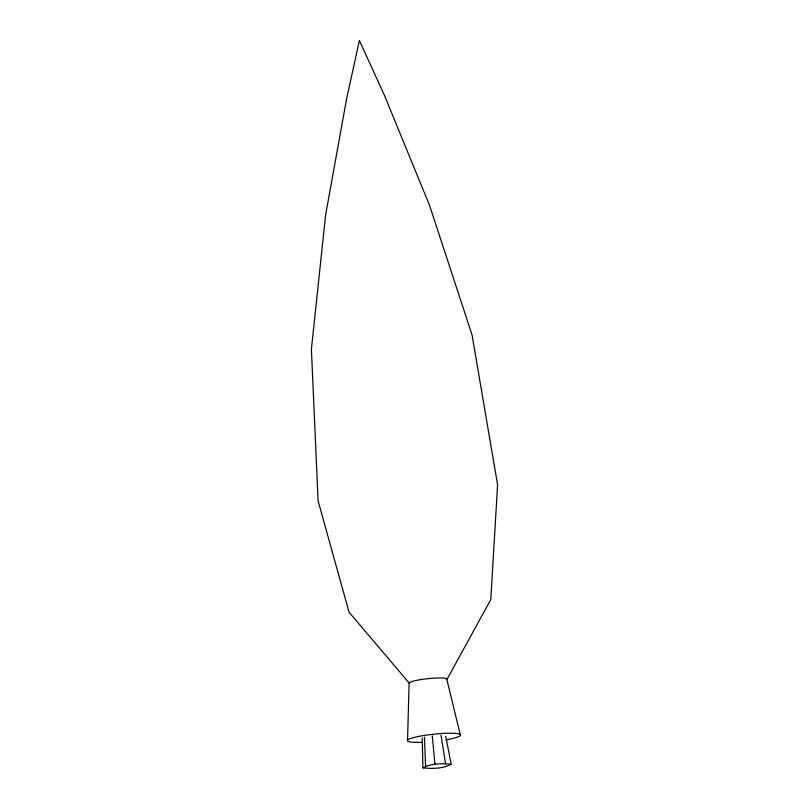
<?xml version="1.0" encoding="UTF-8"?>
<svg xmlns="http://www.w3.org/2000/svg" width="809" height="809" viewBox="0 0 809 809"><rect width="100%" height="100%" fill="white"/><g stroke="black" fill="none" stroke-linecap="round" stroke-linejoin="round"><path stroke-width="1.21" d="M407.564 740.164L409.081 682.948L349.053 612.18L318.079 500.771L311.404 349.154L325.653 214.709L346.636 98.688L359.398 40.47L384.427 95.331L429.589 205.476L472.031 334.886L497.596 484.824L490.78 599.59L446.871 679.59L460.473 735.462M422.227 738.041L422.925 767.852C431.258 763.383 441.856 763.332 451.159 764.323L445.779 736.342M451.159 764.323C442.826 768.793 432.218 768.833 422.925 767.852M441.016 735.138L445.557 763.625M432.239 735.755L434.969 764.363M424.452 737.211L425.595 766.113M422.409 742.318A26.788 3.63 -6.1 0 1 413.136 737.737A26.788 3.63 -6.1 0 1 454.688 733.338A26.788 3.63 -6.1 0 1 445.931 739.831M409.081 682.948A19.133 2.599 -6.1 0 1 430.186 678.448A19.133 2.599 -6.1 0 1 446.871 679.59"/></g></svg>
